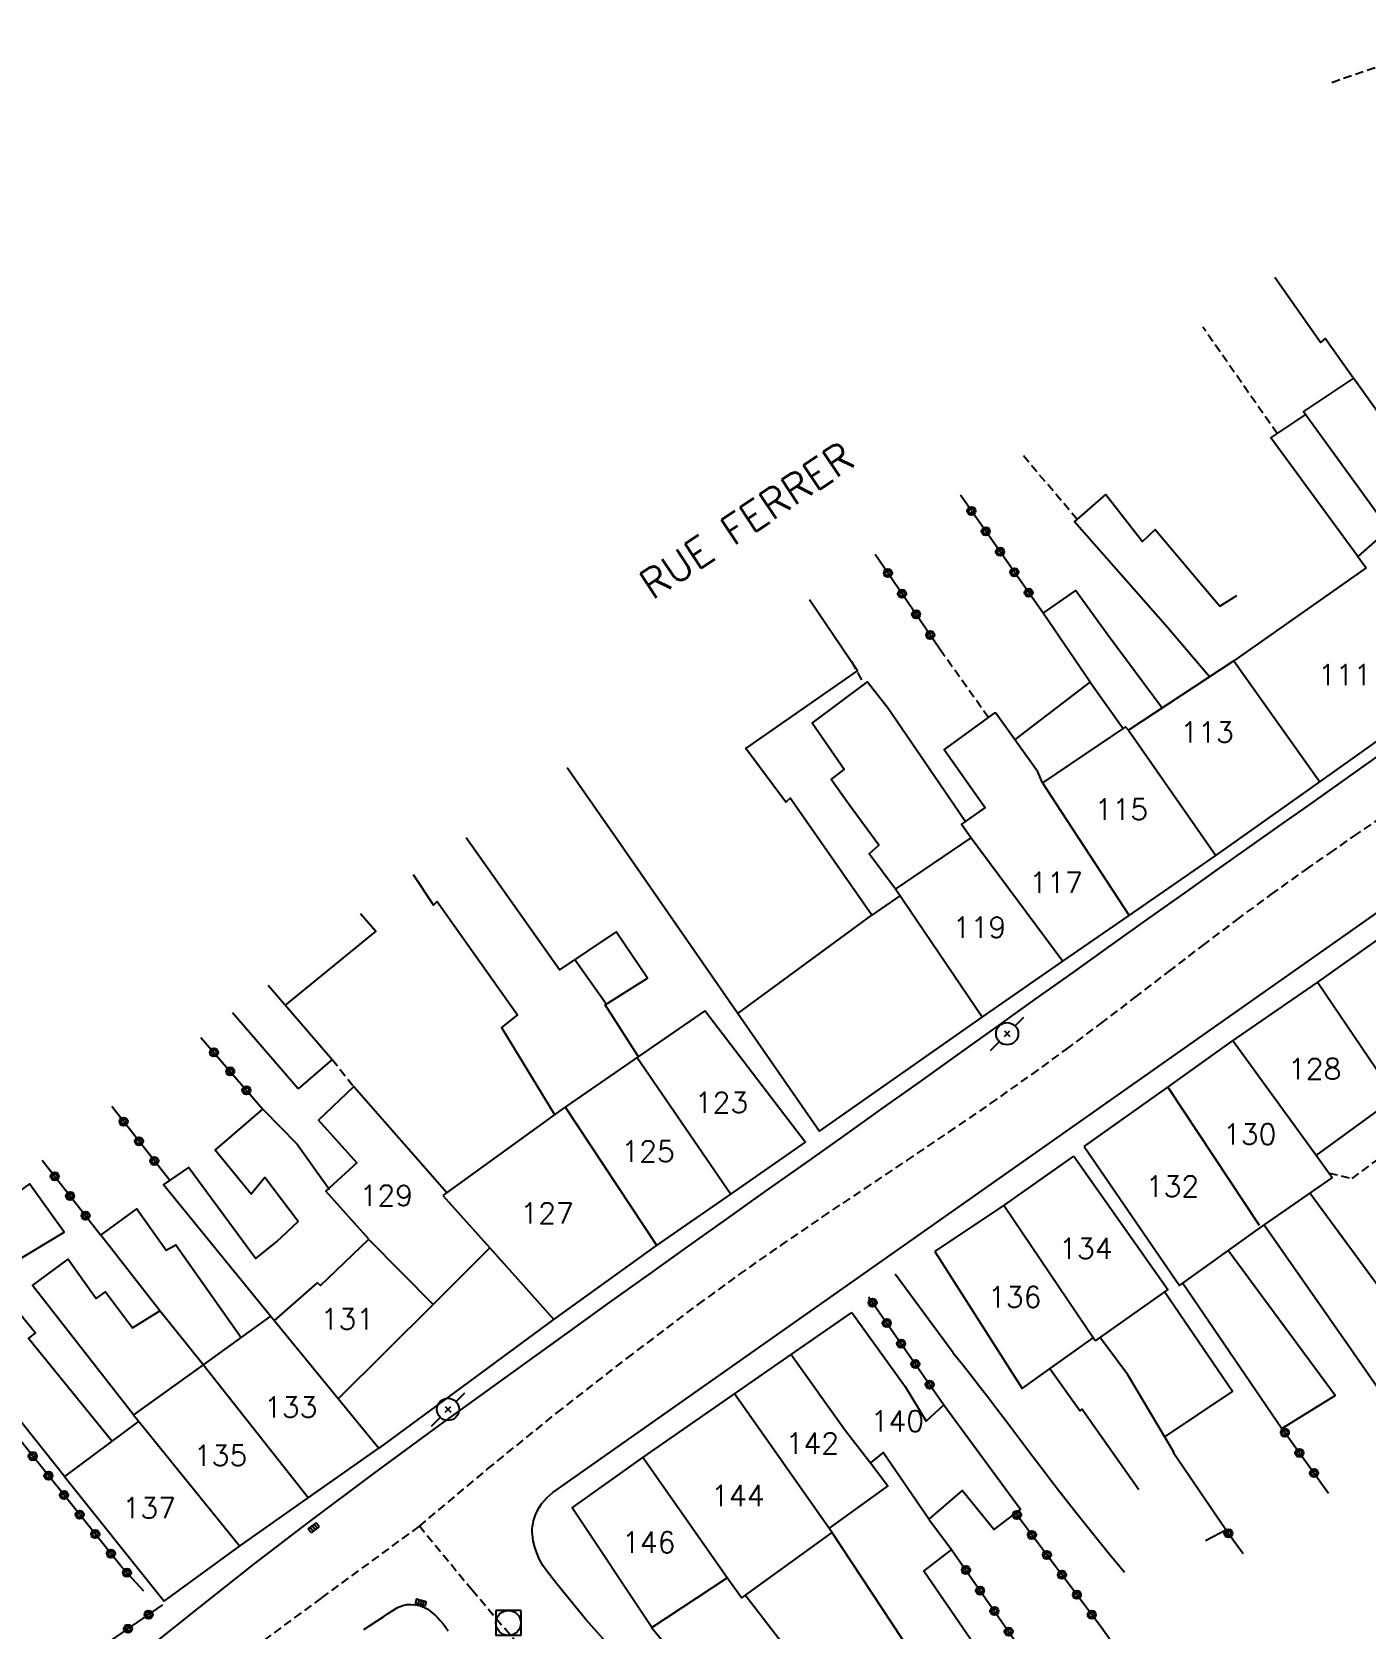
# Model space of a CAD drawing. Header units: millimetres. Extents: x 137000 to 138002, y 152999 to 154002.
# Drawn here: x 137807.9 to 137888.1, y 153121.4 to 153217.4 of the extents above; entities that cross this region are included whole.
import ezdxf
from ezdxf.enums import TextEntityAlignment as Align

# ---------------------------------------------------------------- set-up
doc = ezdxf.new("R2010")
doc.units = ezdxf.units.MM
doc.linetypes.add('DASHED', pattern=[0.75, 0.5, -0.25])
doc.layers.get('0').update_dxf_attribs({"linetype": 'CONTINUOUS'})
for name, color, linetype in [('W0001', 6, 'DASHED'), ('W0014', 7, 'CONTINUOUS'), ('W0017', 7, 'CONTINUOUS'), ('W0101', 7, 'CONTINUOUS'), ('W0104', 1, 'CONTINUOUS'), ('W0112', 1, 'DASHED'), ('W0323', 7, 'CONTINUOUS'), ('W0401', 7, 'CONTINUOUS'), ('W0420', 7, 'CONTINUOUS'), ('W0473', 7, 'CONTINUOUS'), ('W0989', 7, 'CONTINUOUS'), ('W0991', 7, 'CONTINUOUS'), ('W1102', 7, 'CONTINUOUS')]:
    doc.layers.add(name, color=color, linetype=linetype)
doc.styles.get("Standard").update_dxf_attribs({"font": 'romans.shx', "width": 0.85})

# ---------------------------------------------------------------- blocks, each defined once
blk = doc.blocks.new('T401')
for p, q in [((-0.3, 0.3), (0, 0.3)), ((-0.3, -0.25), (-0.3, 0.3)), ((-0.3, 0.15), (0, 0.15)), ((-0.3, 0), (0, 0)), ((0, 0.3), (0, -0.25)), ((-0.3, -0.15), (0, -0.15)), ((-0.3, -0.25), (-0.3, -0.3)), ((-0.3, -0.3), (0, -0.3)), ((0, -0.3), (0, -0.25))]:
    blk.add_line(p, q)
blk = doc.blocks.new('T420')
for p, q in [((0.75, 0.75), (-0.75, 0.75)), ((-0.75, 0.75), (-0.75, -0.75)), ((0.75, 0.75), (0.75, -0.75)), ((0.75, -0.75), (-0.75, -0.75))]:
    blk.add_line(p, q)
blk.add_ellipse((0, 0), major_axis=(-0.53, 0.53), ratio=1, start_param=3.926991, end_param=10.210176)
blk = doc.blocks.new('T473')
for p, q in [((0.500001, 0.500001), (1.000002, 1.000002)), ((-0.166667, 0.166667), (0.166667, -0.166667)), ((-0.166667, -0.166667), (0.166667, 0.166667)), ((-1.000002, -1.000002), (-0.500001, -0.500001))]:
    blk.add_line(p, q)
blk.add_ellipse((0, 0), major_axis=(0.471405, 0.471405), ratio=1, start_param=5.497787144, end_param=11.780972451)
blk = doc.blocks.new('t323o')
at = {"color": 0, "linetype": 'Continuous'}
for radius in [0.25, 0.15]:
    blk.add_circle((0, 0), radius, dxfattribs=at)

msp = doc.modelspace()

# ---------------------------------------------------------------- linework, layer by layer
at = {"layer": 'W0001'}
for points in [[(137831.216, 153127.593), (137835.312, 153131.042), (137839.477, 153134.407), (137843.701, 153137.698), (137847.975, 153140.922), (137850.437, 153142.714), (137852.931, 153144.463), (137855.447, 153146.179), (137857.976, 153147.874), (137860.507, 153149.564), (137863.033, 153151.264), (137865.544, 153152.986), (137868.031, 153154.742), (137870.11, 153156.256), (137872.169, 153157.797), (137874.216, 153159.354), (137876.256, 153160.919), (137878.299, 153162.482), (137880.351, 153164.031), (137882.421, 153165.558), (137884.514, 153167.054), (137885.945, 153168.052), (137887.381, 153169.042), (137888.822, 153170.025)], [(137807.9, 153110.19), (137813.685, 153114.6), (137819.501, 153118.968), (137825.345, 153123.298), (137831.216, 153127.593)], [(137837.616, 153119.949), (137834.39, 153123.749), (137831.216, 153127.593)]]:
    msp.add_lwpolyline(points, dxfattribs=at)
at = {"layer": 'W0014'}
for points in [[(137928.307, 153201.657), (137924.893, 153199.182), (137921.469, 153196.72), (137918.036, 153194.271), (137914.594, 153191.836), (137912.823, 153190.594), (137911.047, 153189.358), (137909.268, 153188.128), (137907.487, 153186.9), (137905.705, 153185.674), (137903.925, 153184.446), (137902.146, 153183.214), (137900.371, 153181.978), (137896.463, 153179.242), (137892.559, 153176.499), (137888.659, 153173.752), (137884.762, 153171)], [(137884.762, 153171), (137882.914, 153169.693), (137881.067, 153168.386), (137879.22, 153167.078), (137877.373, 153165.77), (137875.074, 153164.139), (137872.777, 153162.505), (137870.482, 153160.87), (137868.187, 153159.233), (137865.893, 153157.595), (137863.6, 153155.957), (137861.305, 153154.32), (137859.01, 153152.684), (137856.67, 153151.019), (137854.328, 153149.357), (137851.986, 153147.696), (137849.643, 153146.035), (137847.302, 153144.372), (137844.964, 153142.705), (137842.628, 153141.034), (137840.297, 153139.357), (137836.341, 153136.506), (137832.387, 153133.651), (137828.451, 153130.77), (137824.549, 153127.845), (137821.231, 153125.291), (137817.94, 153122.701), (137814.669, 153120.087)], [(137839.235, 153129.625), (137898.075, 153171)], [(137828.776, 153132.277), (137839.301, 153140.019)], [(137843.091, 153119.909), (137841.228, 153121.996), (137839.45, 153124.156), (137839.172, 153124.51), (137838.896, 153124.87), (137838.641, 153125.246), (137838.423, 153125.645), (137838.274, 153125.992), (137838.151, 153126.35), (137838.06, 153126.718), (137838.007, 153127.093), (137837.999, 153127.213), (137837.997, 153127.332), (137838.001, 153127.452), (137838.011, 153127.572), (137838.027, 153127.69), (137838.047, 153127.808), (137838.073, 153127.925), (137838.104, 153128.041), (137838.187, 153128.28), (137838.293, 153128.51), (137838.417, 153128.73), (137838.557, 153128.94), (137838.706, 153129.131), (137838.869, 153129.309), (137839.046, 153129.474), (137839.235, 153129.625)], [(137827.884, 153121.394), (137828.278, 153121.656), (137828.676, 153121.915), (137829.077, 153122.168), (137829.345, 153122.349), (137829.614, 153122.542), (137829.9, 153122.716), (137830.211, 153122.838), (137830.461, 153122.887), (137830.715, 153122.9), (137830.968, 153122.882), (137831.217, 153122.836), (137831.378, 153122.785), (137831.53, 153122.714), (137831.675, 153122.63), (137831.813, 153122.538), (137831.991, 153122.402), (137832.158, 153122.253), (137832.316, 153122.094), (137832.467, 153121.93), (137832.638, 153121.73), (137832.8, 153121.521), (137832.951, 153121.306)]]:
    msp.add_lwpolyline(points, dxfattribs=at)
at = {"layer": 'W0017'}
for points in [[(137859.807, 153142.764), (137863.303, 153138.043)], [(137863.285, 153138.034), (137863.811, 153137.369), (137864.335, 153136.703), (137864.857, 153136.034), (137865.376, 153135.364), (137865.921, 153134.653), (137866.462, 153133.94), (137867.002, 153133.224), (137867.54, 153132.508), (137868.078, 153131.793), (137868.619, 153131.078), (137869.163, 153130.367), (137869.712, 153129.659), (137870.669, 153128.443), (137871.634, 153127.233), (137872.608, 153126.029), (137873.589, 153124.832)]]:
    msp.add_lwpolyline(points, dxfattribs=at)
at = {"layer": 'W0101'}
for points in [[(137892.707, 153189.067), (137887.356, 153196.569), (137884.342, 153194.565), (137889.484, 153187.499), (137887.608, 153185.854), (137888.111, 153185.178)], [(137888.111, 153185.178), (137880.157, 153179.592)], [(137880.157, 153179.592), (137873.826, 153175.408)], [(137885.328, 153172.315), (137893.395, 153178.031)], [(137873.826, 153175.408), (137873.654, 153175.614), (137868.663, 153172.251)], [(137868.663, 153172.251), (137869.48, 153171)], [(137883.471, 153171), (137885.328, 153172.315)], [(137865.055, 153171), (137865.22, 153170.768), (137863.788, 153169.764), (137864.384, 153168.959)], [(137879.082, 153167.89), (137883.471, 153171)], [(137859.825, 153165.858), (137864.384, 153168.959)], [(137873.867, 153164.285), (137879.082, 153167.89)], [(137865.04, 153158.183), (137859.825, 153165.858)], [(137869.884, 153161.532), (137873.867, 153164.285)], [(137885.215, 153160.287), (137889.826, 153163.536)], [(137865.04, 153158.183), (137869.884, 153161.532)], [(137880.003, 153156.686), (137885.215, 153160.287)], [(137854.419, 153150.657), (137848.364, 153158.553), (137844.374, 153155.808)], [(137876.195, 153153.982), (137880.003, 153156.686)], [(137844.374, 153155.808), (137839.799, 153152.66)], [(137828.182, 153144.836), (137825.592, 153147.718), (137827.448, 153149.429), (137825.142, 153151.983), (137827.271, 153154.003), (137832.869, 153147.654)], [(137871.166, 153150.411), (137876.195, 153153.982)], [(137839.799, 153152.66), (137832.622, 153147.475)], [(137885.103, 153149.862), (137889.901, 153153.345)], [(137849.935, 153147.552), (137854.427, 153150.674)], [(137866.208, 153146.771), (137870.55, 153149.82)], [(137870.55, 153149.82), (137876.204, 153141.821), (137871.826, 153138.74)], [(137871.166, 153150.411), (137876.889, 153142.055), (137881.771, 153145.548)], [(137881.771, 153145.548), (137886.068, 153148.535), (137885.103, 153149.862)], [(137845.446, 153144.432), (137849.935, 153147.552)], [(137862.2, 153144.098), (137866.208, 153146.771)], [(137822.491, 153139.936), (137825.093, 153142.214), (137825.273, 153142.054), (137828.182, 153144.836)], [(137835.452, 153144.315), (137832.034, 153140.922)], [(137835.452, 153144.315), (137839.301, 153140.019)], [(137839.301, 153140.019), (137845.446, 153144.432)], [(137862.2, 153144.098), (137867.446, 153135.88), (137871.708, 153138.914)], [(137822.266, 153140.21), (137818.218, 153137.296)], [(137832.034, 153140.922), (137826.329, 153135.259)], [(137853.559, 153137.91), (137857.203, 153140.436)], [(137857.203, 153140.436), (137860.42, 153135.985), (137861.679, 153133.917), (137862.741, 153134.896), (137867.348, 153128.624), (137865.742, 153127.394), (137863.838, 153129.754), (137861.838, 153128.031)], [(137818.218, 153137.296), (137814.043, 153134.292)], [(137850.207, 153135.587), (137853.559, 153137.91)], [(137844.653, 153131.734), (137850.207, 153135.587)], [(137828.776, 153132.277), (137826.329, 153135.259)], [(137814.359, 153133.902), (137809.882, 153130.584), (137815.873, 153123.103)], [(137824.522, 153129.295), (137828.775, 153132.295)], [(137845.177, 153121.523), (137840.39, 153128.699), (137844.653, 153131.734)], [(137861.838, 153128.031), (137859.079, 153132.023), (137858.319, 153131.406)], [(137858.319, 153131.406), (137859.378, 153130.032), (137855.835, 153127.481)], [(137820.464, 153126.432), (137824.522, 153129.295)], [(137855.999, 153127.223), (137850.566, 153123.29), (137849.718, 153124.501)], [(137815.873, 153123.103), (137820.464, 153126.432)], [(137845.177, 153121.523), (137849.718, 153124.501)]]:
    msp.add_lwpolyline(points, dxfattribs=at)
at = {"layer": 'W0104'}
for points in [[(137887.319, 153196.608), (137885.657, 153198.954), (137885.376, 153198.708), (137882.624, 153202.613)], [(137887.608, 153185.854), (137882.396, 153192.978), (137884.427, 153194.349)], [(137878.702, 153178.63), (137876.051, 153181.722), (137870.594, 153187.933), (137872.464, 153189.582), (137874.671, 153186.744), (137875.442, 153187.463), (137879.313, 153182.86), (137880.351, 153183.499)], [(137871.524, 153178.298), (137868.7, 153182.449), (137870.66, 153183.799), (137872.609, 153181.119), (137875.864, 153176.755)], [(137853.739, 153171), (137853.504, 153171.337), (137853.241, 153171.084), (137850.839, 153174.314), (137857.554, 153178.982), (137854.659, 153183.246)], [(137857.011, 153171), (137855.958, 153172.447), (137856.743, 153173.057), (137854.827, 153175.845), (137858.151, 153178.313), (137859.398, 153176.744), (137863.317, 153171)], [(137867.004, 153174.837), (137871.524, 153178.298), (137873.52, 153175.524)], [(137868.663, 153172.251), (137868.384, 153172.905), (137865.861, 153176.437), (137865.756, 153176.431), (137862.747, 153174.255), (137865.055, 153171)], [(137840.106, 153173.167), (137841.613, 153171)], [(137841.613, 153171), (137843.132, 153168.814), (137855.259, 153151.338)], [(137858.415, 153164.306), (137853.739, 153171)], [(137859.825, 153165.858), (137858.255, 153167.98), (137858.825, 153168.506), (137857.011, 153171)], [(137863.317, 153171), (137864.04, 153169.941)], [(137844.384, 153155.794), (137842.376, 153158.912), (137844.915, 153160.517), (137843.047, 153163.3), (137839.64, 153161.015), (137834.025, 153168.956)], [(137830.85, 153166.757), (137832.06, 153164.91), (137832.281, 153165.127), (137837.109, 153158.321), (137836.155, 153157.565), (137839.338, 153152.327)], [(137860.094, 153165.463), (137858.415, 153164.306)], [(137827.678, 153164.399), (137828.59, 153163.337), (137823.158, 153158.899)], [(137850.361, 153158.396), (137858.415, 153164.306)], [(137840.563, 153161.634), (137842.454, 153158.961)], [(137822.124, 153160.097), (137825.974, 153155.639), (137823.923, 153153.868)], [(137823.923, 153153.868), (137819.978, 153158.435)], [(137855.259, 153151.338), (137865.04, 153158.183)], [(137822.266, 153140.21), (137815.844, 153148.112), (137817.366, 153149.153), (137821.38, 153143.672), (137822.634, 153144.678), (137823.932, 153145.912), (137821.927, 153148.545), (137821.112, 153147.538), (137818.948, 153150.198), (137821.804, 153152.654), (137823.867, 153150.551), (137825.805, 153147.823)], [(137881.985, 153145.697), (137887.186, 153138.247), (137889.096, 153135.502), (137891.15, 153136.931), (137889.238, 153139.52), (137890.188, 153140.187), (137884.731, 153147.606)], [(137818.235, 153137.274), (137815.61, 153140.531), (137812.074, 153145.073), (137814.225, 153146.664), (137816.006, 153144.184), (137816.581, 153144.511), (137820.498, 153138.938)], [(137877.1, 153142.206), (137883.048, 153133.477), (137886.26, 153135.444), (137879.821, 153144.153)], [(137814.043, 153134.292), (137807.973, 153142.057), (137810.11, 153143.635), (137811.787, 153141.273), (137812.342, 153141.678), (137813.972, 153139.51), (137815.61, 153140.531)], [(137809.88, 153130.585), (137802.946, 153139.268), (137804.652, 153140.635), (137806.05, 153141.776), (137808.152, 153139.218), (137807.725, 153138.903), (137812.746, 153132.707)], [(137876.007, 153132.968), (137880.084, 153135.684), (137875.996, 153141.675)], [(137878.467, 153126.737), (137879.688, 153127.386), (137876.524, 153132.035), (137876.559, 153132.045), (137873.783, 153136.686), (137872.118, 153138.946)], [(137869.11, 153137.065), (137870.918, 153134.547), (137870.935, 153134.539), (137871.056, 153134.63), (137874.446, 153129.796)], [(137861.838, 153128.031), (137863.203, 153126.192), (137861.524, 153124.919), (137865.482, 153119.181), (137862.693, 153117.206), (137860.807, 153119.962), (137856.004, 153127.241)], [(137850.224, 153115.442), (137854.578, 153118.557), (137850.785, 153123.449)], [(137845.175, 153121.522), (137850.224, 153115.442)]]:
    msp.add_lwpolyline(points, dxfattribs=at)
msp.add_lwpolyline([(137804.893, 153146.073), (137806.891, 153143.454), (137809.861, 153145.27), (137807.784, 153148.166)], close=True, dxfattribs=at)
at = {"layer": 'W0112'}
for points in [[(137886.054, 153214.333), (137894.802, 153217.36)], [(137882.769, 153193.23), (137878.304, 153199.621)], [(137870.757, 153188.076), (137867.379, 153192.055)], [(137857.177, 153179.537), (137857.951, 153178.164)], [(137865.415, 153176.174), (137862.764, 153179.9)], [(137825.975, 153155.637), (137827.271, 153154.003)], [(137885.884, 153148.812), (137887.269, 153148.493), (137891.239, 153151.391)]]:
    msp.add_lwpolyline(points, dxfattribs=at)
at = {"layer": 'W0323'}
for points in [[(137868.697, 153182.45), (137863.734, 153189.53)], [(137862.764, 153179.9), (137858.6, 153185.975)], [(137818.081, 153156.966), (137821.804, 153152.654)], [(137816.21, 153148.362), (137812.724, 153152.816)], [(137808.544, 153149.578), (137812.074, 153145.073)], [(137814.656, 153123.707), (137813.317, 153125.151), (137805.586, 153134.796), (137799.357, 153142.462)], [(137862.739, 153134.876), (137858.214, 153141.362)], [(137885.858, 153129.572), (137883.048, 153133.477)], [(137863.203, 153126.192), (137872.368, 153113.028), (137883.231, 153097.257), (137887.419, 153100.022), (137872.185, 153121.541), (137867.04, 153128.388)], [(137879.688, 153127.386), (137880.715, 153125.954)], [(137792.246, 153103.424), (137802.187, 153111.46), (137800.929, 153112.39), (137808.295, 153117.717), (137810.907, 153119.503), (137815.795, 153122.88)]]:
    msp.add_lwpolyline(points, dxfattribs=at)
at = {"layer": 'W1102'}
for points in [[(137880.157, 153179.592), (137885.328, 153172.315)], [(137873.826, 153175.408), (137876.916, 153171)], [(137869.48, 153171), (137873.867, 153164.285)], [(137876.916, 153171), (137879.091, 153167.897)], [(137864.384, 153168.959), (137869.884, 153161.532)], [(137885.215, 153160.267), (137889.581, 153153.818)], [(137885.103, 153149.862), (137880.094, 153156.749)], [(137844.304, 153155.76), (137849.935, 153147.552)], [(137876.195, 153153.982), (137881.689, 153145.68)], [(137845.478, 153144.454), (137839.982, 153152.786)], [(137832.622, 153147.475), (137835.452, 153144.315)], [(137871.826, 153138.74), (137866.332, 153146.858)], [(137828.181, 153144.832), (137832.034, 153140.922)], [(137826.329, 153135.259), (137822.266, 153140.21)], [(137824.522, 153129.295), (137818.218, 153137.296)], [(137853.559, 153137.91), (137856.8, 153133.376), (137858.319, 153131.406)], [(137856.004, 153127.241), (137850.147, 153135.545)], [(137814.043, 153134.292), (137820.424, 153126.403)], [(137849.718, 153124.501), (137844.653, 153131.734)]]:
    msp.add_lwpolyline(points, dxfattribs=at)

# ---------------------------------------------------------------- block references
at = {"layer": 'W0323'}
for p, rotation in [((137864.392, 153188.591), 125.0294901978707), ((137865.253, 153187.363), 125.0294901978707), ((137866.114, 153186.135), 125.0294901978707), ((137866.975, 153184.907), 125.0294901978707), ((137859.372, 153184.849), 124.4250341286097), ((137860.22, 153183.612), 124.4250341286097), ((137867.836, 153183.678), 125.0294901978707), ((137861.068, 153182.375), 124.4250341286097), ((137861.916, 153181.137), 124.4250341286097), ((137818.863, 153156.06), 310.8066761992615), ((137819.843, 153154.925), 310.8066761992615), ((137820.824, 153153.789), 310.8066761992615), ((137813.436, 153151.906), 128.0512650009504), ((137814.361, 153150.724), 128.0512650009504), ((137815.285, 153149.543), 128.0512650009504), ((137809.299, 153148.615), 308.0787859063231), ((137810.224, 153147.434), 308.0787859063231), ((137811.149, 153146.254), 308.0787859063231), ((137858.448, 153141.027), 124.9018047192618), ((137859.306, 153139.797), 124.9018047192618), ((137860.164, 153138.567), 124.9018047192618), ((137861.022, 153137.336), 124.9018047192618), ((137861.881, 153136.106), 124.9018047192618), ((137883.229, 153133.225), 125.7398169254344), ((137807.982, 153131.807), 128.7141005658017), ((137884.106, 153132.007), 125.7398169254344), ((137808.92, 153130.637), 128.7141005658017), ((137884.982, 153130.79), 125.7398169254344), ((137809.858, 153129.466), 128.7141005658017), ((137810.796, 153128.296), 128.7141005658017), ((137867.123, 153128.277), 126.922078361331), ((137811.734, 153127.126), 128.7141005658017), ((137868.025, 153127.078), 126.922078361331), ((137879.841, 153127.173), 305.6453518166602), ((137812.672, 153125.955), 128.7141005658017), ((137868.926, 153125.879), 126.922078361331), ((137813.636, 153124.807), 132.8393084072901), ((137864.06, 153124.961), 304.8462900385065), ((137869.827, 153124.679), 126.922078361331), ((137864.917, 153123.73), 304.8462900385065), ((137870.728, 153123.48), 126.922078361331), ((137814.937, 153122.287), 34.63964915806676), ((137865.774, 153122.499), 304.8462900385065), ((137871.629, 153122.281), 126.922078361331), ((137813.703, 153121.435), 34.63964915806676), ((137866.631, 153121.268), 304.8462900385065)]:
    msp.add_blockref('t323o', p, dxfattribs=dict(at, rotation=rotation))
at = {"layer": 'W0401'}
for p, rotation in [((137824.764, 153127.62), 127.2328631241116), ((137831.26, 153122.869), 255.1560566553599)]:
    msp.add_blockref('T401', p, dxfattribs=dict(at, rotation=rotation))
at = {"layer": 'W0420'}
msp.add_blockref('T420', (137836.567, 153121.788), dxfattribs=at)
at = {"layer": 'W0473'}
for p in [(137866.538, 153157.182), (137832.937, 153134.616)]:
    msp.add_blockref('T473', p, dxfattribs=at)

# ---------------------------------------------------------------- texts
at = {"layer": 'W0989'}
msp.add_text('RUE FERRER   ', height=1.75, rotation=33.6276, dxfattribs=at).set_placement((137852.384, 153189.013), align=Align.MIDDLE_CENTER)
at = {"layer": 'W0991'}
for s, p in [('111', (137886.83, 153178.747)), ('113', (137878.557, 153175.296)), ('115', (137873.406, 153170.664)), ('117', (137869.476, 153166.266)), ('119', (137864.876, 153163.571)), ('128', (137885.021, 153155.074)), ('123', (137849.372, 153153.052)), ('130', (137881.119, 153151.149)), ('125', (137844.957, 153150.12)), ('129', (137829.227, 153147.462)), ('132', (137876.473, 153148.019)), ('127', (137838.888, 153146.402)), ('134', (137871.271, 153144.28)), ('136', (137866.994, 153141.369)), ('131', (137826.886, 153140.047)), ('133', (137823.483, 153134.752)), ('140', (137859.938, 153133.915)), ('135', (137819.264, 153131.85)), ('142', (137854.829, 153132.576)), ('144', (137850.357, 153129.438)), ('137', (137814.98, 153128.698)), ('146', (137845, 153126.628))]:
    msp.add_text(s, height=1.25, dxfattribs=at).set_placement(p, align=Align.MIDDLE_CENTER)

doc.saveas('drawing.dxf')
